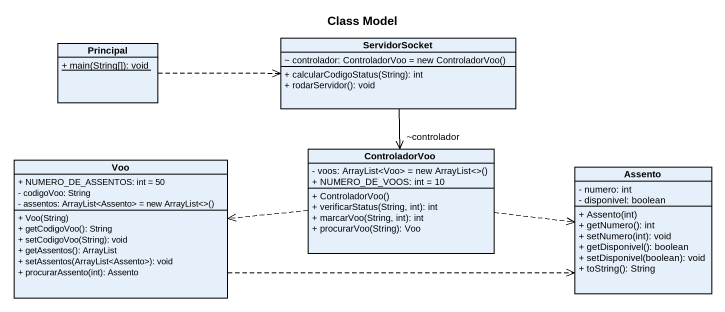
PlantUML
@startuml
title Class Model
hide circle
hide empty members
skinparam classAttributeIconSize 0
class Principal {
  {static} + main(String[]): void
}
class ServidorSocket {
  {field} ~ controlador: ControladorVoo = new ControladorVoo()
  + calcularCodigoStatus(String): int
  + rodarServidor(): void
}
class ControladorVoo {
  {field} - voos: ArrayList<Voo> = new ArrayList<>()
  + NUMERO_DE_VOOS: int = 10
  + ControladorVoo()
  + verificarStatus(String, int): int
  + marcarVoo(String, int): int
  + procurarVoo(String): Voo
}
class Voo {
  + NUMERO_DE_ASSENTOS: int = 50
  - codigoVoo: String
  {field} - assentos: ArrayList<Assento> = new ArrayList<>()
  + Voo(String)
  + getCodigoVoo(): String
  + setCodigoVoo(String): void
  + getAssentos(): ArrayList
  + setAssentos(ArrayList<Assento>): void
  + procurarAssento(int): Assento
}
class Assento {
  - numero: int
  - disponivel: boolean
  + Assento(int)
  + getNumero(): int
  + setNumero(int): void
  + getDisponivel(): boolean
  + setDisponivel(boolean): void
  + toString(): String
}
Principal .right.> ServidorSocket
ServidorSocket --> "~controlador" ControladorVoo
ControladorVoo .left.> Voo
ControladorVoo .right.> Assento
Voo .right.> Assento
@enduml
